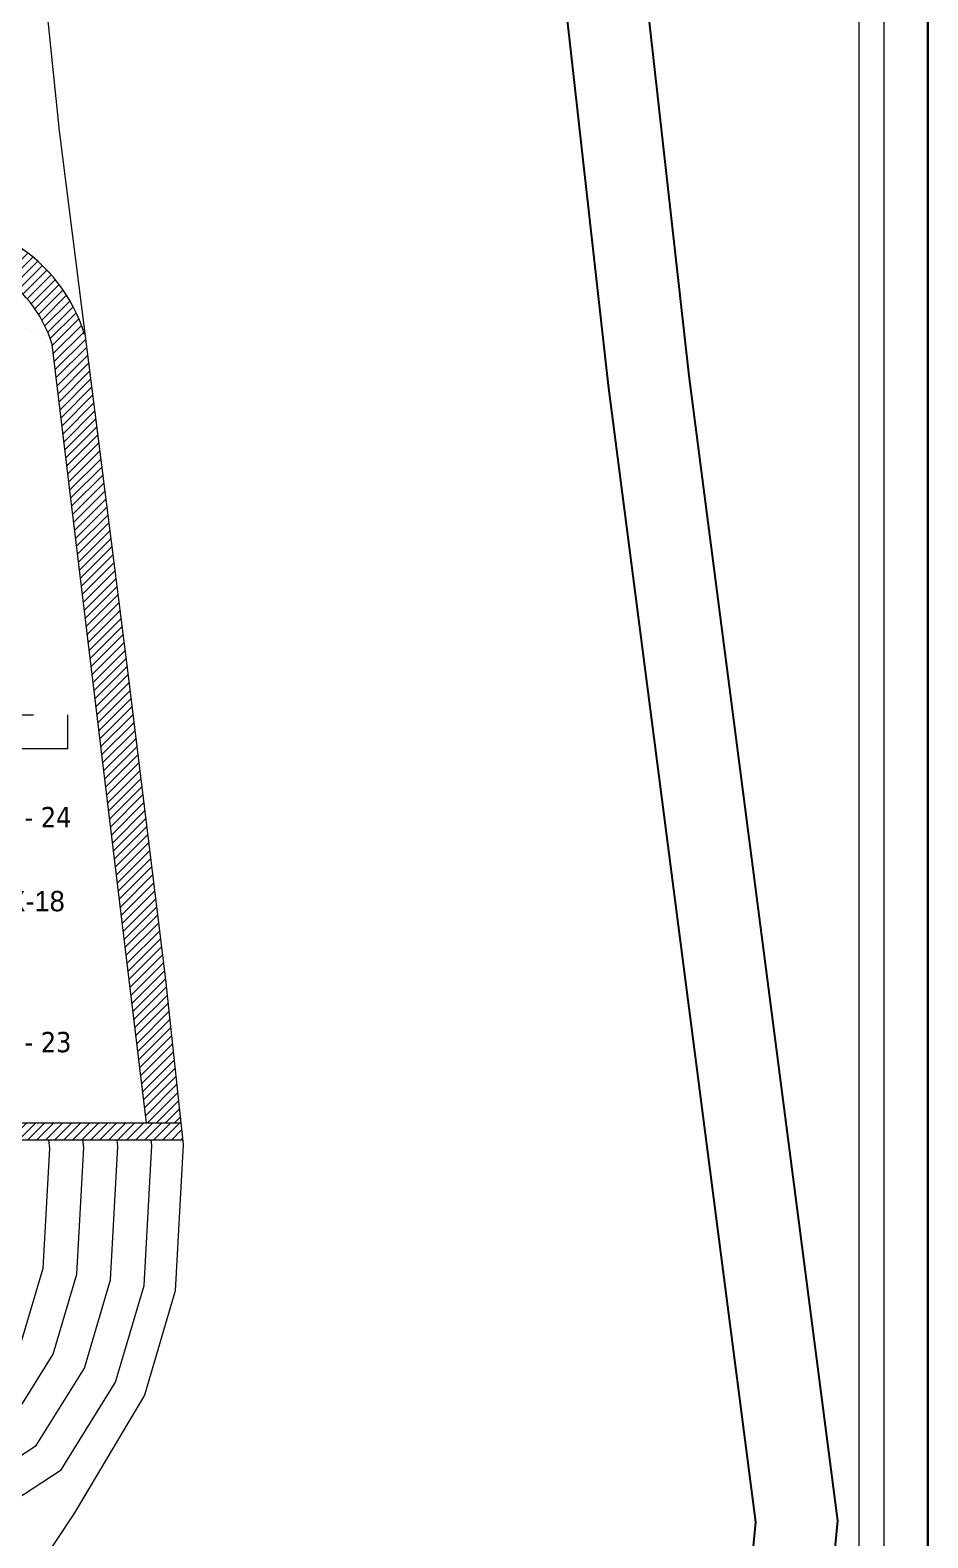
# Model space of a CAD drawing. Header units: inches. Extents: x 109699 to 44449955, y -10987 to 15824140.
# Drawn here: x 193325.6 to 193590.2, y -3999.9 to -3555.4 of the extents above; entities that cross this region are included whole.
import ezdxf

# ---------------------------------------------------------------- set-up
doc = ezdxf.new("R2010")
doc.units = ezdxf.units.IN
doc.header["$LTSCALE"] = 5
doc.header["$MEASUREMENT"] = 0
doc.linetypes.add('ACAD_ISO03W100', pattern=[30, 12, -18])
for name, color, linetype, lineweight in [('@NORMAL', 7, 'Continuous', 5), ('dotted', 8, 'ACAD_ISO03W100', 5), ('E-EX-Exhaust-Fan', 190, 'Continuous', 13), ('GL', 7, 'Continuous', 5), ('HATCH2', 253, 'Continuous', 15), ('Road (Pucca)', 202, 'Continuous', 25), ('STAIR', 8, 'Continuous', 13), ('WALL-1', 8, 'Continuous', 9)]:
    doc.layers.add(name, color=color, linetype=linetype, lineweight=lineweight)
doc.styles.add('MtXpl_Tahoma', font='tahoma.ttf')
doc.styles.get("Standard").update_dxf_attribs({"font": 'times.ttf'})

# ---------------------------------------------------------------- blocks, each defined once
blk = doc.blocks.new('zxczxczxcz')
at = {"layer": '@NORMAL'}
for points in [[(177327.54, -15450.1), (175295.18, -15450.1), (175295.18, -14276.83), (177327.54, -14276.83)], [(177319.91, -15442.46), (175302.82, -15442.46), (175302.82, -14284.47), (177319.91, -14284.47)]]:
    blk.add_lwpolyline(points, close=True, dxfattribs=at)
at = {"layer": 'WALL-1', "lineweight": 30}
blk.add_lwpolyline([(177340.91, -15463.47), (175281.82, -15463.47), (175281.82, -14263.47), (177340.91, -14263.47)], close=True, dxfattribs=at)

msp = doc.modelspace()

# ---------------------------------------------------------------- hatches: boundary and pattern name
at = {"layer": 'HATCH2'}
h = msp.add_hatch(dxfattribs=at)
h.set_pattern_fill('ANSI31', color=256, scale=15)
h.set_pattern_definition([(45, (176659.2533, 2531125.9842), (-1.3258252147, 1.3258252147), [])])
edge = h.paths.add_edge_path()
edge.add_arc((193295.74, -3659.24), 48.03, 16.5941, 98.6305)
edge.add_line((193288.53, -3611.76), (193288.53, -3621.9))
edge.add_arc((193295.74, -3659.24), 38.03, 17.1653, 100.9248, ccw=False)
edge.add_line((193332.07, -3648.02), (193359.92, -3877.52))
edge.add_line((193359.92, -3877.52), (193369.98, -3877.52))
edge.add_line((193369.98, -3877.52), (193365.43, -3835.41))
edge.add_line((193365.43, -3835.41), (193354.24, -3744.14))
edge.add_line((193354.24, -3744.14), (193341.77, -3645.53))
h = msp.add_hatch(dxfattribs=at)
h.set_pattern_fill('ANSI31', color=256, scale=15)
h.set_pattern_definition([(45, (140774.1269, 2531389.2565), (-1.3258252147, 1.3258252147), [])])
h.paths.add_polyline_path([(193369.98, -3877.52), (193308.6, -3877.52), (193308.6, -3882.52), (193370.52, -3882.52)])

# ---------------------------------------------------------------- linework, layer by layer
at = {"layer": '@NORMAL', "color": 7, "elevation": 0.41}
msp.add_lwpolyline([(193359.92, -3877.52), (193332.07, -3648.02, 0.382661), (193288.53, -3621.9)], format="xyb", dxfattribs=at)
at = {"layer": '@NORMAL', "color": 7}
msp.add_arc((193295.63, -3659.32, 1.17), 48.15, 17.2177, 98.4871, dxfattribs=at)
at = {"layer": 'dotted', "ltscale": 0.3, "elevation": 0.21}
msp.add_lwpolyline([(193308.6, -3757.28), (193336.6, -3757.28), (193336.6, -3767.28), (193308.6, -3767.28)], dxfattribs=at)
at = {"layer": 'Road (Pucca)', "color": 8, "ltscale": 0.3}
for points in [[(193331.26, -2595.57), (193357.36, -2739.81), (193456.05, -3304.5), (193495.95, -3660.16), (193539.4, -3995.23), (193535.77, -4032.74)], [(193355.65, -2595.57), (193380.98, -2735.6), (193479.82, -3301.09), (193519.78, -3657.28), (193563.55, -3994.84), (193556.74, -4065.25)]]:
    msp.add_lwpolyline(points, dxfattribs=at)
at = {"layer": 'STAIR'}
for p, q in [((193242.56, -4027.96, 0.31), (193327.36, -3972.67, 0.31)), ((193245.43, -4038.03, 0.31), (193334.68, -3979.84, 0.31))]:
    msp.add_line(p, q, dxfattribs=at)
at = {"layer": 'STAIR', "elevation": 0.31}
for points in [[(193312.73, -3958.33), (193323.16, -3941.62), (193329.39, -3920.41), (193331.34, -3885.05), (193331.05, -3882.52)], [(193320.05, -3965.5), (193332.36, -3945.76), (193339.31, -3922.11), (193341.37, -3884.76), (193341.11, -3882.52)], [(193327.36, -3972.67), (193341.57, -3949.89), (193349.23, -3923.82), (193351.4, -3884.48), (193351.18, -3882.52)], [(193334.68, -3979.84), (193350.78, -3954.02), (193359.15, -3925.53), (193361.43, -3884.19), (193361.24, -3882.52)]]:
    msp.add_lwpolyline(points, dxfattribs=at)
at = {"layer": 'WALL-1'}
for p, q in [((193308.6, -3877.52, 0.2), (193369.98, -3877.52, 0.2)), ((193308.6, -3882.52, 0.2), (193370.52, -3882.52, 0.2))]:
    msp.add_line(p, q, dxfattribs=at)
msp.add_lwpolyline([(193240.67, -2878.82), (193240.67, -2878.82), (193254.74, -2955.26), (193287.16, -3169.87), (193300.68, -3277.81), (193320.21, -3449.58), (193334.11, -3585.03), (193354.24, -3744.14), (193365.43, -3835.41), (193370.67, -3883.93), (193368.3, -3927.1), (193359.27, -3957.83), (193338.67, -3992.48), (193321.42, -4018.51)], dxfattribs=at)

# ---------------------------------------------------------------- block references
at = {"layer": 'WALL-1', "linetype": 'Continuous', "xscale": 0.9681819840000001, "yscale": 0.9681819840000001, "zscale": 0.9681819840000001, "rotation": 270}
msp.add_blockref('zxczxczxcz', (207399.85, 167129.46), dxfattribs=at)

# ---------------------------------------------------------------- texts
at = {"layer": 'E-EX-Exhaust-Fan', "insert": (193313.48, -3815.25, 0.48), "char_height": 6, "width": 24.0847, "attachment_point": 7}
msp.add_mtext('{\\fCentury Gothic|b0|i0|c0|p34;EX-18}', dxfattribs=at)
at = {"layer": 'GL', "color": 7, "style": 'MtXpl_Tahoma'}
for s, p in [('GL - 24', (193312.25, -3790.4, 0.38)), ('GL - 23', (193312.25, -3856.72, 0.38))]:
    msp.add_text(s, height=6, rotation=360, dxfattribs=at).set_placement(p)

doc.saveas('drawing.dxf')
